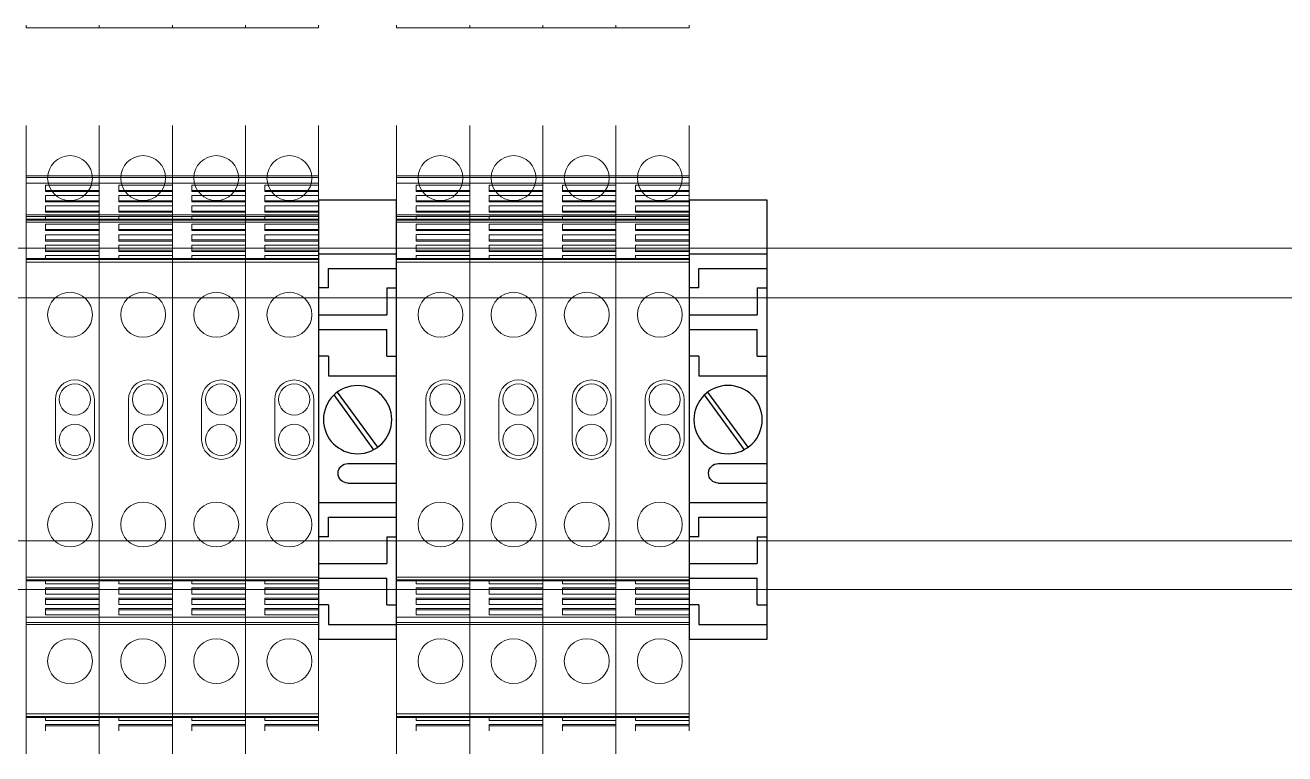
# Model space of a CAD drawing. Header units: inches. Extents: x -3 to 3194, y -983 to 1262.
# Drawn here: x 370.3 to 499.5, y 1044.5 to 1119.2 of the extents above; entities that cross this region are included whole.
import ezdxf

# ---------------------------------------------------------------- set-up
doc = ezdxf.new("R2010")
doc.units = ezdxf.units.IN
doc.header["$MEASUREMENT"] = 0
doc.layers.add('02', color=7, linetype='Continuous')
doc.layers.add('T_Din Rail', color=1, linetype='Continuous', lineweight=0)

# ---------------------------------------------------------------- blocks, each defined once
blk = doc.blocks.new('Poste')
at = {"layer": '02'}
for p, q in [((0, 0), (0.8, 0)), ((0, -4.5), (0, 0)), ((0.8, 0), (0.8, -4.5)), ((0.1, -0.35), (0.1, -0.15)), ((0.1, -0.15), (0.8, -0.15)), ((0.1, -0.35), (0, -0.35)), ((0.7, -0.35), (0.8, -0.35)), ((0.7, -0.35), (0.7, -0.625)), ((0, -0.625), (0.7, -0.625)), ((0, -0.775), (0.7, -0.775)), ((0.7, -1.05), (0.7, -0.775)), ((0.1, -1.05), (0, -1.05)), ((0.1, -1.05), (0.1, -1.25)), ((0.7, -1.05), (0.8, -1.05)), ((0.1, -1.25), (0.8, -1.25)), ((0, -1.4), (0.8, -1.4)), ((0.3, -1.6), (0.8, -1.6)), ((0.3, -1.8), (0.8, -1.8)), ((0.567, -1.942), (0.158, -2.503)), ((0.606, -1.967), (0.194, -2.533)), ((0.1, -2.7), (0.8, -2.7)), ((0.1, -2.9), (0.1, -2.7)), ((0.1, -2.9), (0, -2.9)), ((0.7, -2.9), (0.7, -3.175)), ((0.7, -2.9), (0.8, -2.9)), ((0, -3.175), (0.7, -3.175)), ((0, -3.325), (0.7, -3.325)), ((0.7, -3.6), (0.7, -3.325)), ((0.1, -3.6), (0, -3.6)), ((0.1, -3.6), (0.1, -3.8)), ((0.7, -3.6), (0.8, -3.6)), ((0.1, -3.8), (0.8, -3.8)), ((0, -3.95), (0.8, -3.95)), ((0.8, -4.5), (0, -4.5))]:
    blk.add_line(p, q, dxfattribs=at)
blk.add_circle((0.4, -2.25), 0.35, dxfattribs=at)
blk.add_arc((0.3, -1.7), 0.1, 90, 270, dxfattribs=at)

msp = doc.modelspace()

# ---------------------------------------------------------------- linework, layer by layer
at = {"color": 251, "linetype": 'Continuous', "lineweight": 15, "true_color": 0x636466}
for p, q in [((370.426, 1119.192), (370.426, 1118.91)), ((377.926, 1119.192), (377.926, 1118.91)), ((377.926, 1119.192), (377.926, 1118.91)), ((385.426, 1119.192), (385.426, 1118.91)), ((385.426, 1119.192), (385.426, 1118.91)), ((408.426, 1119.192), (408.426, 1118.91)), ((415.926, 1119.192), (415.926, 1118.91)), ((415.926, 1119.192), (415.926, 1118.91)), ((423.426, 1119.192), (423.426, 1118.91)), ((423.426, 1119.192), (423.426, 1118.91)), ((377.926, 1118.91), (370.426, 1118.91)), ((385.426, 1118.91), (377.926, 1118.91)), ((392.926, 1118.91), (385.426, 1118.91)), ((415.926, 1118.91), (408.426, 1118.91)), ((423.426, 1118.91), (415.926, 1118.91)), ((430.926, 1118.91), (423.426, 1118.91)), ((370.426, 1108.91), (370.426, 1099.749)), ((377.926, 1099.749), (377.926, 1108.91)), ((377.926, 1108.91), (377.926, 1099.749)), ((385.426, 1099.749), (385.426, 1108.91)), ((385.426, 1108.91), (385.426, 1099.749)), ((408.426, 1108.91), (408.426, 1099.749)), ((415.926, 1099.749), (415.926, 1108.91)), ((415.926, 1108.91), (415.926, 1099.749)), ((423.426, 1099.749), (423.426, 1108.91)), ((423.426, 1108.91), (423.426, 1099.749)), ((370.426, 1103.76), (377.926, 1103.76)), ((370.426, 1103.76), (370.426, 1103.578)), ((370.426, 1103.578), (377.926, 1103.578)), ((370.426, 1103.578), (370.426, 1103.014)), ((377.926, 1103.76), (377.926, 1103.578)), ((377.926, 1103.76), (385.426, 1103.76)), ((377.926, 1103.76), (377.926, 1103.578)), ((377.926, 1103.578), (377.926, 1103.014)), ((377.926, 1103.578), (385.426, 1103.578)), ((377.926, 1103.578), (377.926, 1103.014)), ((385.426, 1103.76), (385.426, 1103.578)), ((385.426, 1103.76), (392.926, 1103.76)), ((385.426, 1103.76), (385.426, 1103.578)), ((385.426, 1103.578), (385.426, 1103.014)), ((385.426, 1103.578), (392.926, 1103.578)), ((385.426, 1103.578), (385.426, 1103.014)), ((408.426, 1103.76), (415.926, 1103.76)), ((408.426, 1103.76), (408.426, 1103.578)), ((408.426, 1103.578), (415.926, 1103.578)), ((408.426, 1103.578), (408.426, 1103.014)), ((415.926, 1103.76), (415.926, 1103.578)), ((415.926, 1103.76), (423.426, 1103.76)), ((415.926, 1103.76), (415.926, 1103.578)), ((415.926, 1103.578), (415.926, 1103.014)), ((415.926, 1103.578), (423.426, 1103.578)), ((415.926, 1103.578), (415.926, 1103.014)), ((423.426, 1103.76), (423.426, 1103.578)), ((423.426, 1103.76), (430.926, 1103.76)), ((423.426, 1103.76), (423.426, 1103.578)), ((423.426, 1103.578), (423.426, 1103.014)), ((423.426, 1103.578), (430.926, 1103.578)), ((423.426, 1103.578), (423.426, 1103.014)), ((377.926, 1103.014), (370.426, 1103.014)), ((372.426, 1102.791), (377.926, 1102.791)), ((372.426, 1102.141), (372.426, 1102.791)), ((377.926, 1102.263), (372.426, 1102.263)), ((377.926, 1102.141), (372.426, 1102.141)), ((377.926, 1102.791), (377.926, 1103.014)), ((385.426, 1103.014), (377.926, 1103.014)), ((377.926, 1102.791), (377.926, 1102.263)), ((377.926, 1102.141), (377.926, 1102.263)), ((377.926, 1101.731), (377.926, 1102.141)), ((379.926, 1102.791), (385.426, 1102.791)), ((379.926, 1102.141), (379.926, 1102.791)), ((385.426, 1102.263), (379.926, 1102.263)), ((385.426, 1102.141), (379.926, 1102.141)), ((385.426, 1102.791), (385.426, 1103.014)), ((392.926, 1103.014), (385.426, 1103.014)), ((385.426, 1102.791), (385.426, 1102.263)), ((385.426, 1102.141), (385.426, 1102.263)), ((385.426, 1101.731), (385.426, 1102.141)), ((387.426, 1102.791), (392.926, 1102.791)), ((387.426, 1102.141), (387.426, 1102.791)), ((392.926, 1102.263), (387.426, 1102.263)), ((392.926, 1102.141), (387.426, 1102.141)), ((415.926, 1103.014), (408.426, 1103.014)), ((410.426, 1102.791), (415.926, 1102.791)), ((410.426, 1102.141), (410.426, 1102.791)), ((415.926, 1102.263), (410.426, 1102.263)), ((415.926, 1102.141), (410.426, 1102.141)), ((415.926, 1102.791), (415.926, 1103.014)), ((423.426, 1103.014), (415.926, 1103.014)), ((415.926, 1102.791), (415.926, 1102.263)), ((415.926, 1102.141), (415.926, 1102.263)), ((415.926, 1101.731), (415.926, 1102.141)), ((417.926, 1102.791), (423.426, 1102.791)), ((417.926, 1102.141), (417.926, 1102.791)), ((423.426, 1102.263), (417.926, 1102.263)), ((423.426, 1102.141), (417.926, 1102.141)), ((423.426, 1102.791), (423.426, 1103.014)), ((430.926, 1103.014), (423.426, 1103.014)), ((423.426, 1102.791), (423.426, 1102.263)), ((423.426, 1102.141), (423.426, 1102.263)), ((423.426, 1101.731), (423.426, 1102.141)), ((425.426, 1102.791), (430.926, 1102.791)), ((425.426, 1102.141), (425.426, 1102.791)), ((430.926, 1102.263), (425.426, 1102.263)), ((430.926, 1102.141), (425.426, 1102.141)), ((372.426, 1101.731), (377.926, 1101.731)), ((372.426, 1101.081), (372.426, 1101.731)), ((377.926, 1101.203), (372.426, 1101.203)), ((377.926, 1101.081), (372.426, 1101.081)), ((377.926, 1101.731), (377.926, 1101.203)), ((377.926, 1101.081), (377.926, 1101.203)), ((377.926, 1100.671), (377.926, 1101.081)), ((379.926, 1101.731), (385.426, 1101.731)), ((379.926, 1101.081), (379.926, 1101.731)), ((385.426, 1101.203), (379.926, 1101.203)), ((385.426, 1101.081), (379.926, 1101.081)), ((385.426, 1101.731), (385.426, 1101.203)), ((385.426, 1101.081), (385.426, 1101.203)), ((385.426, 1100.671), (385.426, 1101.081)), ((387.426, 1101.731), (392.926, 1101.731)), ((387.426, 1101.081), (387.426, 1101.731)), ((392.926, 1101.203), (387.426, 1101.203)), ((392.926, 1101.081), (387.426, 1101.081)), ((410.426, 1101.731), (415.926, 1101.731)), ((410.426, 1101.081), (410.426, 1101.731)), ((415.926, 1101.203), (410.426, 1101.203)), ((415.926, 1101.081), (410.426, 1101.081)), ((415.926, 1101.731), (415.926, 1101.203)), ((415.926, 1101.081), (415.926, 1101.203)), ((415.926, 1100.671), (415.926, 1101.081)), ((417.926, 1101.731), (423.426, 1101.731)), ((417.926, 1101.081), (417.926, 1101.731)), ((423.426, 1101.203), (417.926, 1101.203)), ((423.426, 1101.081), (417.926, 1101.081)), ((423.426, 1101.731), (423.426, 1101.203)), ((423.426, 1101.081), (423.426, 1101.203)), ((423.426, 1100.671), (423.426, 1101.081)), ((425.426, 1101.731), (430.926, 1101.731)), ((425.426, 1101.081), (425.426, 1101.731)), ((430.926, 1101.203), (425.426, 1101.203)), ((430.926, 1101.081), (425.426, 1101.081)), ((370.426, 1099.749), (377.926, 1099.749)), ((370.426, 1099.749), (370.426, 1099.567)), ((370.426, 1099.567), (377.926, 1099.567)), ((370.426, 1099.003), (370.426, 1099.567)), ((372.426, 1100.671), (377.926, 1100.671)), ((372.426, 1100.021), (372.426, 1100.671)), ((377.926, 1100.142), (372.426, 1100.142)), ((377.926, 1100.021), (372.426, 1100.021)), ((372.426, 1099.611), (377.926, 1099.611)), ((372.426, 1099.302), (372.426, 1099.611)), ((377.926, 1100.671), (377.926, 1100.142)), ((377.926, 1100.021), (377.926, 1100.142)), ((377.926, 1099.611), (377.926, 1100.021)), ((377.926, 1099.749), (377.926, 1099.567)), ((377.926, 1099.749), (385.426, 1099.749)), ((377.926, 1099.749), (377.926, 1099.567)), ((377.926, 1099.611), (377.926, 1099.302)), ((377.926, 1099.567), (377.926, 1099.003)), ((377.926, 1099.567), (385.426, 1099.567)), ((377.926, 1099.003), (377.926, 1099.567)), ((379.926, 1100.671), (385.426, 1100.671)), ((379.926, 1100.021), (379.926, 1100.671)), ((385.426, 1100.142), (379.926, 1100.142)), ((385.426, 1100.021), (379.926, 1100.021)), ((379.926, 1099.611), (385.426, 1099.611)), ((379.926, 1099.302), (379.926, 1099.611)), ((385.426, 1100.671), (385.426, 1100.142)), ((385.426, 1100.021), (385.426, 1100.142)), ((385.426, 1099.611), (385.426, 1100.021)), ((385.426, 1099.749), (385.426, 1099.567)), ((385.426, 1099.749), (392.926, 1099.749)), ((385.426, 1099.749), (385.426, 1099.567)), ((385.426, 1099.611), (385.426, 1099.302)), ((385.426, 1099.567), (385.426, 1099.003)), ((385.426, 1099.567), (392.926, 1099.567)), ((385.426, 1099.003), (385.426, 1099.567)), ((387.426, 1100.671), (392.926, 1100.671)), ((387.426, 1100.021), (387.426, 1100.671)), ((392.926, 1100.142), (387.426, 1100.142)), ((392.926, 1100.021), (387.426, 1100.021)), ((387.426, 1099.611), (392.926, 1099.611)), ((387.426, 1099.302), (387.426, 1099.611)), ((408.426, 1099.749), (415.926, 1099.749)), ((408.426, 1099.749), (408.426, 1099.567)), ((408.426, 1099.567), (415.926, 1099.567)), ((408.426, 1099.003), (408.426, 1099.567)), ((410.426, 1100.671), (415.926, 1100.671)), ((410.426, 1100.021), (410.426, 1100.671)), ((415.926, 1100.142), (410.426, 1100.142)), ((415.926, 1100.021), (410.426, 1100.021)), ((410.426, 1099.611), (415.926, 1099.611)), ((410.426, 1099.302), (410.426, 1099.611)), ((415.926, 1100.671), (415.926, 1100.142)), ((415.926, 1100.021), (415.926, 1100.142)), ((415.926, 1099.611), (415.926, 1100.021)), ((415.926, 1099.749), (415.926, 1099.567)), ((415.926, 1099.749), (423.426, 1099.749)), ((415.926, 1099.749), (415.926, 1099.567)), ((415.926, 1099.611), (415.926, 1099.302)), ((415.926, 1099.567), (415.926, 1099.003)), ((415.926, 1099.567), (423.426, 1099.567)), ((415.926, 1099.003), (415.926, 1099.567)), ((417.926, 1100.671), (423.426, 1100.671)), ((417.926, 1100.021), (417.926, 1100.671)), ((423.426, 1100.142), (417.926, 1100.142)), ((423.426, 1100.021), (417.926, 1100.021)), ((417.926, 1099.611), (423.426, 1099.611)), ((417.926, 1099.302), (417.926, 1099.611)), ((423.426, 1100.671), (423.426, 1100.142)), ((423.426, 1100.021), (423.426, 1100.142)), ((423.426, 1099.611), (423.426, 1100.021)), ((423.426, 1099.749), (423.426, 1099.567)), ((423.426, 1099.749), (430.926, 1099.749)), ((423.426, 1099.749), (423.426, 1099.567)), ((423.426, 1099.611), (423.426, 1099.302)), ((423.426, 1099.567), (423.426, 1099.003)), ((423.426, 1099.567), (430.926, 1099.567)), ((423.426, 1099.003), (423.426, 1099.567)), ((425.426, 1100.671), (430.926, 1100.671)), ((425.426, 1100.021), (425.426, 1100.671)), ((430.926, 1100.142), (425.426, 1100.142)), ((430.926, 1100.021), (425.426, 1100.021)), ((425.426, 1099.611), (430.926, 1099.611)), ((425.426, 1099.302), (425.426, 1099.611)), ((370.426, 1099.302), (377.926, 1099.302)), ((370.426, 1099.302), (370.426, 1099.192)), ((377.926, 1099.192), (370.426, 1099.192)), ((370.426, 1099.003), (377.926, 1099.003)), ((370.426, 1099.003), (370.426, 1095.292)), ((377.926, 1098.781), (372.426, 1098.781)), ((372.426, 1098.781), (372.426, 1098.131)), ((377.926, 1099.192), (377.926, 1099.302)), ((377.926, 1099.302), (385.426, 1099.302)), ((377.926, 1099.302), (377.926, 1099.192)), ((385.426, 1099.192), (377.926, 1099.192)), ((377.926, 1099.003), (377.926, 1098.781)), ((377.926, 1099.003), (385.426, 1099.003)), ((377.926, 1099.003), (377.926, 1095.292)), ((377.926, 1098.781), (377.926, 1098.252)), ((385.426, 1098.781), (379.926, 1098.781)), ((379.926, 1098.781), (379.926, 1098.131)), ((385.426, 1099.192), (385.426, 1099.302)), ((385.426, 1099.302), (392.926, 1099.302)), ((385.426, 1099.302), (385.426, 1099.192)), ((392.926, 1099.192), (385.426, 1099.192)), ((385.426, 1099.003), (385.426, 1098.781)), ((385.426, 1099.003), (392.926, 1099.003)), ((385.426, 1099.003), (385.426, 1095.292)), ((385.426, 1098.781), (385.426, 1098.252)), ((392.926, 1098.781), (387.426, 1098.781)), ((387.426, 1098.781), (387.426, 1098.131)), ((408.426, 1099.302), (415.926, 1099.302)), ((408.426, 1099.302), (408.426, 1099.192)), ((415.926, 1099.192), (408.426, 1099.192)), ((408.426, 1099.003), (415.926, 1099.003)), ((408.426, 1099.003), (408.426, 1095.292)), ((415.926, 1098.781), (410.426, 1098.781)), ((410.426, 1098.781), (410.426, 1098.131)), ((415.926, 1099.192), (415.926, 1099.302)), ((415.926, 1099.302), (423.426, 1099.302)), ((415.926, 1099.302), (415.926, 1099.192)), ((423.426, 1099.192), (415.926, 1099.192)), ((415.926, 1099.003), (415.926, 1098.781)), ((415.926, 1099.003), (423.426, 1099.003)), ((415.926, 1099.003), (415.926, 1095.292)), ((415.926, 1098.781), (415.926, 1098.252)), ((423.426, 1098.781), (417.926, 1098.781)), ((417.926, 1098.781), (417.926, 1098.131)), ((423.426, 1099.192), (423.426, 1099.302)), ((423.426, 1099.302), (430.926, 1099.302)), ((423.426, 1099.302), (423.426, 1099.192)), ((430.926, 1099.192), (423.426, 1099.192)), ((423.426, 1099.003), (423.426, 1098.781)), ((423.426, 1099.003), (430.926, 1099.003)), ((423.426, 1099.003), (423.426, 1095.292)), ((423.426, 1098.781), (423.426, 1098.252)), ((430.926, 1098.781), (425.426, 1098.781)), ((425.426, 1098.781), (425.426, 1098.131)), ((377.926, 1098.252), (372.426, 1098.252)), ((372.426, 1098.131), (377.926, 1098.131)), ((377.926, 1097.72), (372.426, 1097.72)), ((372.426, 1097.72), (372.426, 1097.071)), ((377.926, 1097.192), (372.426, 1097.192)), ((372.426, 1097.071), (377.926, 1097.071)), ((377.926, 1098.131), (377.926, 1098.252)), ((377.926, 1098.131), (377.926, 1097.72)), ((377.926, 1097.72), (377.926, 1097.192)), ((377.926, 1097.071), (377.926, 1097.192)), ((377.926, 1097.071), (377.926, 1096.66)), ((385.426, 1098.252), (379.926, 1098.252)), ((379.926, 1098.131), (385.426, 1098.131)), ((385.426, 1097.72), (379.926, 1097.72)), ((379.926, 1097.72), (379.926, 1097.07)), ((385.426, 1097.192), (379.926, 1097.192)), ((379.926, 1097.07), (385.426, 1097.07)), ((385.426, 1098.131), (385.426, 1098.252)), ((385.426, 1098.131), (385.426, 1097.72)), ((385.426, 1097.72), (385.426, 1097.192)), ((385.426, 1097.07), (385.426, 1097.192)), ((385.426, 1097.07), (385.426, 1096.66)), ((392.926, 1098.252), (387.426, 1098.252)), ((387.426, 1098.131), (392.926, 1098.131)), ((392.926, 1097.72), (387.426, 1097.72)), ((387.426, 1097.72), (387.426, 1097.07)), ((392.926, 1097.192), (387.426, 1097.192)), ((387.426, 1097.07), (392.926, 1097.07)), ((415.926, 1098.252), (410.426, 1098.252)), ((410.426, 1098.131), (415.926, 1098.131)), ((415.926, 1097.721), (410.426, 1097.721)), ((410.426, 1097.721), (410.426, 1097.071)), ((415.926, 1097.192), (410.426, 1097.192)), ((410.426, 1097.071), (415.926, 1097.071)), ((415.926, 1098.131), (415.926, 1098.252)), ((415.926, 1098.131), (415.926, 1097.721)), ((415.926, 1097.721), (415.926, 1097.192)), ((415.926, 1097.071), (415.926, 1097.192)), ((415.926, 1097.071), (415.926, 1096.66)), ((423.426, 1098.252), (417.926, 1098.252)), ((417.926, 1098.131), (423.426, 1098.131)), ((423.426, 1097.72), (417.926, 1097.72)), ((417.926, 1097.72), (417.926, 1097.071)), ((423.426, 1097.192), (417.926, 1097.192)), ((417.926, 1097.071), (423.426, 1097.071)), ((423.426, 1098.131), (423.426, 1098.252)), ((423.426, 1098.131), (423.426, 1097.72)), ((423.426, 1097.72), (423.426, 1097.192)), ((423.426, 1097.071), (423.426, 1097.192)), ((423.426, 1097.071), (423.426, 1096.66)), ((430.926, 1098.252), (425.426, 1098.252)), ((425.426, 1098.131), (430.926, 1098.131)), ((430.926, 1097.72), (425.426, 1097.72)), ((425.426, 1097.72), (425.426, 1097.07)), ((430.926, 1097.192), (425.426, 1097.192)), ((425.426, 1097.07), (430.926, 1097.07)), ((377.926, 1096.66), (372.426, 1096.66)), ((372.426, 1096.66), (372.426, 1096.01)), ((377.926, 1096.132), (372.426, 1096.132)), ((372.426, 1096.01), (377.926, 1096.01)), ((377.926, 1096.66), (377.926, 1096.132)), ((377.926, 1096.01), (377.926, 1096.132)), ((377.926, 1096.01), (377.926, 1095.6)), ((385.426, 1096.66), (379.926, 1096.66)), ((379.926, 1096.66), (379.926, 1096.01)), ((385.426, 1096.132), (379.926, 1096.132)), ((379.926, 1096.01), (385.426, 1096.01)), ((385.426, 1096.66), (385.426, 1096.132)), ((385.426, 1096.01), (385.426, 1096.132)), ((385.426, 1096.01), (385.426, 1095.6)), ((392.926, 1096.66), (387.426, 1096.66)), ((387.426, 1096.66), (387.426, 1096.01)), ((392.926, 1096.132), (387.426, 1096.132)), ((387.426, 1096.01), (392.926, 1096.01)), ((415.926, 1096.66), (410.426, 1096.66)), ((410.426, 1096.66), (410.426, 1096.01)), ((415.926, 1096.132), (410.426, 1096.132)), ((410.426, 1096.01), (415.926, 1096.01)), ((415.926, 1096.66), (415.926, 1096.132)), ((415.926, 1096.01), (415.926, 1096.132)), ((415.926, 1096.01), (415.926, 1095.6)), ((423.426, 1096.66), (417.926, 1096.66)), ((417.926, 1096.66), (417.926, 1096.01)), ((423.426, 1096.132), (417.926, 1096.132)), ((417.926, 1096.01), (423.426, 1096.01)), ((423.426, 1096.66), (423.426, 1096.132)), ((423.426, 1096.01), (423.426, 1096.132)), ((423.426, 1096.01), (423.426, 1095.6)), ((430.926, 1096.66), (425.426, 1096.66)), ((425.426, 1096.66), (425.426, 1096.01)), ((430.926, 1096.132), (425.426, 1096.132)), ((425.426, 1096.01), (430.926, 1096.01)), ((377.926, 1095.292), (370.426, 1095.292)), ((370.426, 1095.292), (370.426, 1095.181)), ((377.926, 1095.181), (370.426, 1095.181)), ((370.426, 1095.181), (370.426, 1094.9)), ((377.926, 1094.9), (370.426, 1094.9)), ((370.426, 1094.9), (370.426, 1062.62)), ((377.926, 1095.6), (372.426, 1095.6)), ((372.426, 1095.6), (372.426, 1095.292)), ((377.926, 1095.6), (377.926, 1095.292)), ((377.926, 1095.181), (377.926, 1095.292)), ((385.426, 1095.292), (377.926, 1095.292)), ((377.926, 1095.292), (377.926, 1095.181)), ((377.926, 1095.181), (377.926, 1094.9)), ((385.426, 1095.181), (377.926, 1095.181)), ((377.926, 1095.181), (377.926, 1094.9)), ((377.926, 1062.62), (377.926, 1094.9)), ((385.426, 1094.9), (377.926, 1094.9)), ((377.926, 1094.9), (377.926, 1062.62)), ((385.426, 1095.6), (379.926, 1095.6)), ((379.926, 1095.6), (379.926, 1095.292)), ((385.426, 1095.6), (385.426, 1095.292)), ((385.426, 1095.181), (385.426, 1095.292)), ((392.926, 1095.292), (385.426, 1095.292)), ((385.426, 1095.292), (385.426, 1095.181)), ((385.426, 1095.181), (385.426, 1094.9)), ((392.926, 1095.181), (385.426, 1095.181)), ((385.426, 1095.181), (385.426, 1094.9)), ((385.426, 1062.62), (385.426, 1094.9)), ((392.926, 1094.9), (385.426, 1094.9)), ((385.426, 1094.9), (385.426, 1062.62)), ((392.926, 1095.6), (387.426, 1095.6)), ((387.426, 1095.6), (387.426, 1095.292)), ((415.926, 1095.292), (408.426, 1095.292)), ((408.426, 1095.292), (408.426, 1095.182)), ((415.926, 1095.182), (408.426, 1095.182)), ((408.426, 1095.182), (408.426, 1094.9)), ((415.926, 1094.9), (408.426, 1094.9)), ((408.426, 1094.9), (408.426, 1062.62)), ((415.926, 1095.6), (410.426, 1095.6)), ((410.426, 1095.6), (410.426, 1095.292)), ((415.926, 1095.6), (415.926, 1095.292)), ((415.926, 1095.182), (415.926, 1095.292)), ((423.426, 1095.292), (415.926, 1095.292)), ((415.926, 1095.292), (415.926, 1095.181)), ((415.926, 1095.182), (415.926, 1094.9)), ((423.426, 1095.181), (415.926, 1095.181)), ((415.926, 1095.181), (415.926, 1094.9)), ((415.926, 1062.62), (415.926, 1094.9)), ((423.426, 1094.9), (415.926, 1094.9)), ((415.926, 1094.9), (415.926, 1062.62)), ((423.426, 1095.6), (417.926, 1095.6)), ((417.926, 1095.6), (417.926, 1095.292)), ((423.426, 1095.6), (423.426, 1095.292)), ((423.426, 1095.181), (423.426, 1095.292)), ((430.926, 1095.292), (423.426, 1095.292)), ((423.426, 1095.292), (423.426, 1095.181)), ((423.426, 1095.181), (423.426, 1094.9)), ((430.926, 1095.181), (423.426, 1095.181)), ((423.426, 1095.181), (423.426, 1094.9)), ((423.426, 1062.62), (423.426, 1094.9)), ((430.926, 1094.9), (423.426, 1094.9)), ((423.426, 1094.9), (423.426, 1062.62)), ((430.926, 1095.6), (425.426, 1095.6)), ((425.426, 1095.6), (425.426, 1095.292)), ((373.426, 1076.69), (373.426, 1080.83)), ((377.426, 1080.83), (377.426, 1076.69)), ((380.926, 1076.69), (380.926, 1080.829)), ((384.926, 1080.829), (384.926, 1076.69)), ((388.426, 1076.69), (388.426, 1080.829)), ((411.426, 1076.69), (411.426, 1080.83)), ((415.426, 1080.83), (415.426, 1076.69)), ((418.926, 1076.69), (418.926, 1080.83)), ((422.926, 1080.83), (422.926, 1076.69)), ((426.426, 1076.69), (426.426, 1080.829)), ((370.426, 1062.62), (377.926, 1062.62)), ((370.426, 1062.62), (370.426, 1062.338)), ((370.426, 1062.338), (377.926, 1062.338)), ((370.426, 1062.228), (370.426, 1062.338)), ((377.926, 1062.228), (370.426, 1062.228)), ((370.426, 1062.228), (370.426, 1058.516)), ((372.426, 1061.919), (372.426, 1062.228)), ((377.926, 1062.62), (377.926, 1062.338)), ((377.926, 1062.62), (385.426, 1062.62)), ((377.926, 1062.62), (377.926, 1062.338)), ((377.926, 1062.338), (377.926, 1062.228)), ((377.926, 1062.338), (385.426, 1062.338)), ((377.926, 1062.228), (377.926, 1062.338)), ((377.926, 1062.228), (377.926, 1061.919)), ((385.426, 1062.228), (377.926, 1062.228)), ((377.926, 1062.228), (377.926, 1058.516)), ((379.926, 1061.919), (379.926, 1062.228)), ((385.426, 1062.62), (385.426, 1062.338)), ((385.426, 1062.62), (392.926, 1062.62)), ((385.426, 1062.62), (385.426, 1062.338)), ((385.426, 1062.338), (385.426, 1062.228)), ((385.426, 1062.338), (392.926, 1062.338)), ((385.426, 1062.228), (385.426, 1062.338)), ((385.426, 1062.228), (385.426, 1061.919)), ((392.926, 1062.228), (385.426, 1062.228)), ((385.426, 1062.228), (385.426, 1058.516)), ((387.426, 1061.919), (387.426, 1062.228)), ((408.426, 1062.62), (415.926, 1062.62)), ((408.426, 1062.62), (408.426, 1062.338)), ((408.426, 1062.338), (415.926, 1062.338)), ((408.426, 1062.228), (408.426, 1062.338)), ((415.926, 1062.228), (408.426, 1062.228)), ((408.426, 1062.228), (408.426, 1058.516)), ((410.426, 1061.919), (410.426, 1062.228)), ((415.926, 1062.62), (415.926, 1062.338)), ((415.926, 1062.62), (423.426, 1062.62)), ((415.926, 1062.62), (415.926, 1062.338)), ((415.926, 1062.338), (415.926, 1062.228)), ((415.926, 1062.338), (423.426, 1062.338)), ((415.926, 1062.228), (415.926, 1062.338)), ((415.926, 1062.228), (415.926, 1061.919)), ((423.426, 1062.228), (415.926, 1062.228)), ((415.926, 1062.228), (415.926, 1058.516)), ((417.926, 1061.919), (417.926, 1062.228)), ((423.426, 1062.62), (423.426, 1062.338)), ((423.426, 1062.62), (430.926, 1062.62)), ((423.426, 1062.62), (423.426, 1062.338)), ((423.426, 1062.338), (423.426, 1062.228)), ((423.426, 1062.338), (430.926, 1062.338)), ((423.426, 1062.228), (423.426, 1062.338)), ((423.426, 1062.228), (423.426, 1061.919)), ((430.926, 1062.228), (423.426, 1062.228)), ((423.426, 1062.228), (423.426, 1058.516)), ((425.426, 1061.919), (425.426, 1062.228)), ((377.926, 1061.919), (372.426, 1061.919)), ((372.426, 1061.509), (377.926, 1061.509)), ((372.426, 1060.859), (372.426, 1061.509)), ((377.926, 1061.388), (372.426, 1061.388)), ((377.926, 1060.859), (372.426, 1060.859)), ((377.926, 1061.509), (377.926, 1061.919)), ((377.926, 1061.388), (377.926, 1061.509)), ((377.926, 1061.388), (377.926, 1060.859)), ((377.926, 1060.449), (377.926, 1060.859)), ((385.426, 1061.919), (379.926, 1061.919)), ((379.926, 1061.509), (385.426, 1061.509)), ((379.926, 1060.859), (379.926, 1061.509)), ((385.426, 1061.388), (379.926, 1061.388)), ((385.426, 1060.859), (379.926, 1060.859)), ((385.426, 1061.509), (385.426, 1061.919)), ((385.426, 1061.388), (385.426, 1061.509)), ((385.426, 1061.388), (385.426, 1060.859)), ((385.426, 1060.449), (385.426, 1060.859)), ((392.926, 1061.919), (387.426, 1061.919)), ((387.426, 1061.509), (392.926, 1061.509)), ((387.426, 1060.859), (387.426, 1061.509)), ((392.926, 1061.388), (387.426, 1061.388)), ((392.926, 1060.859), (387.426, 1060.859)), ((415.926, 1061.919), (410.426, 1061.919)), ((410.426, 1061.509), (415.926, 1061.509)), ((410.426, 1060.859), (410.426, 1061.509)), ((415.926, 1061.388), (410.426, 1061.388)), ((415.926, 1060.859), (410.426, 1060.859)), ((415.926, 1061.509), (415.926, 1061.919)), ((415.926, 1061.388), (415.926, 1061.509)), ((415.926, 1061.388), (415.926, 1060.859)), ((415.926, 1060.449), (415.926, 1060.859)), ((423.426, 1061.919), (417.926, 1061.919)), ((417.926, 1061.509), (423.426, 1061.509)), ((417.926, 1060.859), (417.926, 1061.509)), ((423.426, 1061.388), (417.926, 1061.388)), ((423.426, 1060.859), (417.926, 1060.859)), ((423.426, 1061.509), (423.426, 1061.919)), ((423.426, 1061.388), (423.426, 1061.509)), ((423.426, 1061.388), (423.426, 1060.859)), ((423.426, 1060.449), (423.426, 1060.859)), ((430.926, 1061.919), (425.426, 1061.919)), ((425.426, 1061.509), (430.926, 1061.509)), ((425.426, 1060.859), (425.426, 1061.509)), ((430.926, 1061.388), (425.426, 1061.388)), ((430.926, 1060.859), (425.426, 1060.859)), ((372.426, 1060.449), (377.926, 1060.449)), ((372.426, 1059.799), (372.426, 1060.449)), ((377.926, 1060.328), (372.426, 1060.328)), ((377.926, 1059.799), (372.426, 1059.799)), ((377.926, 1060.328), (377.926, 1060.449)), ((377.926, 1060.328), (377.926, 1059.799)), ((377.926, 1059.389), (377.926, 1059.799)), ((379.926, 1060.449), (385.426, 1060.449)), ((379.926, 1059.799), (379.926, 1060.449)), ((385.426, 1060.328), (379.926, 1060.328)), ((385.426, 1059.799), (379.926, 1059.799)), ((385.426, 1060.328), (385.426, 1060.449)), ((385.426, 1060.328), (385.426, 1059.799)), ((385.426, 1059.389), (385.426, 1059.799)), ((387.426, 1060.449), (392.926, 1060.449)), ((387.426, 1059.799), (387.426, 1060.449)), ((392.926, 1060.327), (387.426, 1060.327)), ((392.926, 1059.799), (387.426, 1059.799)), ((410.426, 1060.449), (415.926, 1060.449)), ((410.426, 1059.799), (410.426, 1060.449)), ((415.926, 1060.328), (410.426, 1060.328)), ((415.926, 1059.799), (410.426, 1059.799)), ((415.926, 1060.328), (415.926, 1060.449)), ((415.926, 1060.328), (415.926, 1059.799)), ((415.926, 1059.389), (415.926, 1059.799)), ((417.926, 1060.449), (423.426, 1060.449)), ((417.926, 1059.799), (417.926, 1060.449)), ((423.426, 1060.328), (417.926, 1060.328)), ((423.426, 1059.799), (417.926, 1059.799)), ((423.426, 1060.328), (423.426, 1060.449)), ((423.426, 1060.328), (423.426, 1059.799)), ((423.426, 1059.389), (423.426, 1059.799)), ((425.426, 1060.449), (430.926, 1060.449)), ((425.426, 1059.799), (425.426, 1060.449)), ((430.926, 1060.328), (425.426, 1060.328)), ((430.926, 1059.799), (425.426, 1059.799)), ((370.426, 1058.516), (377.926, 1058.516)), ((370.426, 1058.516), (370.426, 1057.952)), ((372.426, 1059.389), (377.926, 1059.389)), ((372.426, 1058.739), (372.426, 1059.389)), ((377.926, 1059.267), (372.426, 1059.267)), ((377.926, 1058.739), (372.426, 1058.739)), ((377.926, 1059.267), (377.926, 1059.389)), ((377.926, 1059.267), (377.926, 1058.739)), ((377.926, 1058.516), (377.926, 1058.739)), ((377.926, 1058.516), (377.926, 1057.952)), ((377.926, 1058.516), (385.426, 1058.516)), ((377.926, 1058.516), (377.926, 1057.952)), ((379.926, 1059.389), (385.426, 1059.389)), ((379.926, 1058.739), (379.926, 1059.389)), ((385.426, 1059.267), (379.926, 1059.267)), ((385.426, 1058.739), (379.926, 1058.739)), ((385.426, 1059.267), (385.426, 1059.389)), ((385.426, 1059.267), (385.426, 1058.739)), ((385.426, 1058.516), (385.426, 1058.739)), ((385.426, 1058.516), (385.426, 1057.952)), ((385.426, 1058.516), (392.926, 1058.516)), ((385.426, 1058.516), (385.426, 1057.952)), ((387.426, 1059.389), (392.926, 1059.389)), ((387.426, 1058.739), (387.426, 1059.389)), ((392.926, 1059.267), (387.426, 1059.267)), ((392.926, 1058.739), (387.426, 1058.739)), ((408.426, 1058.516), (415.926, 1058.516)), ((408.426, 1058.516), (408.426, 1057.952)), ((410.426, 1059.389), (415.926, 1059.389)), ((410.426, 1058.739), (410.426, 1059.389)), ((415.926, 1059.267), (410.426, 1059.267)), ((415.926, 1058.739), (410.426, 1058.739)), ((415.926, 1059.267), (415.926, 1059.389)), ((415.926, 1059.267), (415.926, 1058.739)), ((415.926, 1058.516), (415.926, 1058.739)), ((415.926, 1058.516), (415.926, 1057.952)), ((415.926, 1058.516), (423.426, 1058.516)), ((415.926, 1058.516), (415.926, 1057.952)), ((417.926, 1059.389), (423.426, 1059.389)), ((417.926, 1058.739), (417.926, 1059.389)), ((423.426, 1059.267), (417.926, 1059.267)), ((423.426, 1058.739), (417.926, 1058.739)), ((423.426, 1059.267), (423.426, 1059.389)), ((423.426, 1059.267), (423.426, 1058.739)), ((423.426, 1058.516), (423.426, 1058.739)), ((423.426, 1058.516), (423.426, 1057.952)), ((423.426, 1058.516), (430.926, 1058.516)), ((423.426, 1058.516), (423.426, 1057.952)), ((425.426, 1059.389), (430.926, 1059.389)), ((425.426, 1058.739), (425.426, 1059.389)), ((430.926, 1059.267), (425.426, 1059.267)), ((430.926, 1058.739), (425.426, 1058.739)), ((370.426, 1057.952), (377.926, 1057.952)), ((370.426, 1057.77), (370.426, 1057.952)), ((370.426, 1057.77), (377.926, 1057.77)), ((370.426, 1057.77), (370.426, 1048.609)), ((377.926, 1057.952), (377.926, 1057.77)), ((377.926, 1057.952), (385.426, 1057.952)), ((377.926, 1057.77), (377.926, 1057.952)), ((377.926, 1048.609), (377.926, 1057.77)), ((377.926, 1057.77), (385.426, 1057.77)), ((377.926, 1057.77), (377.926, 1048.609)), ((385.426, 1057.952), (385.426, 1057.77)), ((385.426, 1057.952), (392.926, 1057.952)), ((385.426, 1057.77), (385.426, 1057.952)), ((385.426, 1048.609), (385.426, 1057.77)), ((385.426, 1057.77), (392.926, 1057.77)), ((385.426, 1057.77), (385.426, 1048.609)), ((408.426, 1057.952), (415.926, 1057.952)), ((408.426, 1057.77), (408.426, 1057.952)), ((408.426, 1057.77), (415.926, 1057.77)), ((408.426, 1057.77), (408.426, 1048.609)), ((415.926, 1057.952), (415.926, 1057.77)), ((415.926, 1057.952), (423.426, 1057.952)), ((415.926, 1057.77), (415.926, 1057.952)), ((415.926, 1048.609), (415.926, 1057.77)), ((415.926, 1057.77), (423.426, 1057.77)), ((415.926, 1057.77), (415.926, 1048.609)), ((423.426, 1057.952), (423.426, 1057.77)), ((423.426, 1057.952), (430.926, 1057.952)), ((423.426, 1057.77), (423.426, 1057.952)), ((423.426, 1048.609), (423.426, 1057.77)), ((423.426, 1057.77), (430.926, 1057.77)), ((423.426, 1057.77), (423.426, 1048.609)), ((370.426, 1048.609), (377.926, 1048.609)), ((370.426, 1048.609), (370.426, 1048.327)), ((370.426, 1048.327), (377.926, 1048.327)), ((370.426, 1048.327), (370.426, 1048.217)), ((377.926, 1048.217), (370.426, 1048.217)), ((370.426, 1048.217), (370.426, 1044.505)), ((372.426, 1047.908), (372.426, 1048.217)), ((377.926, 1047.908), (372.426, 1047.908)), ((377.926, 1048.609), (377.926, 1048.327)), ((377.926, 1048.609), (385.426, 1048.609)), ((377.926, 1048.609), (377.926, 1048.327)), ((377.926, 1048.217), (377.926, 1048.327)), ((377.926, 1048.327), (385.426, 1048.327)), ((377.926, 1048.327), (377.926, 1048.217)), ((377.926, 1048.217), (377.926, 1047.908)), ((385.426, 1048.217), (377.926, 1048.217)), ((377.926, 1048.217), (377.926, 1044.505)), ((377.926, 1047.498), (377.926, 1047.908)), ((379.926, 1047.908), (379.926, 1048.217)), ((385.426, 1047.908), (379.926, 1047.908)), ((385.426, 1048.609), (385.426, 1048.327)), ((385.426, 1048.609), (392.926, 1048.609)), ((385.426, 1048.609), (385.426, 1048.327)), ((385.426, 1048.217), (385.426, 1048.327)), ((385.426, 1048.327), (392.926, 1048.327)), ((385.426, 1048.327), (385.426, 1048.217)), ((385.426, 1048.217), (385.426, 1047.908)), ((392.926, 1048.217), (385.426, 1048.217)), ((385.426, 1048.217), (385.426, 1044.505)), ((385.426, 1047.498), (385.426, 1047.908)), ((387.426, 1047.908), (387.426, 1048.217)), ((392.926, 1047.908), (387.426, 1047.908)), ((408.426, 1048.609), (415.926, 1048.609)), ((408.426, 1048.609), (408.426, 1048.327)), ((408.426, 1048.327), (415.926, 1048.327)), ((408.426, 1048.327), (408.426, 1048.217)), ((415.926, 1048.217), (408.426, 1048.217)), ((408.426, 1048.217), (408.426, 1044.505)), ((410.426, 1047.908), (410.426, 1048.217)), ((415.926, 1047.908), (410.426, 1047.908)), ((415.926, 1048.609), (415.926, 1048.327)), ((415.926, 1048.609), (423.426, 1048.609)), ((415.926, 1048.609), (415.926, 1048.327)), ((415.926, 1048.217), (415.926, 1048.327)), ((415.926, 1048.327), (423.426, 1048.327)), ((415.926, 1048.327), (415.926, 1048.217)), ((415.926, 1048.217), (415.926, 1047.908)), ((423.426, 1048.217), (415.926, 1048.217)), ((415.926, 1048.217), (415.926, 1044.505)), ((415.926, 1047.498), (415.926, 1047.908)), ((417.926, 1047.908), (417.926, 1048.217)), ((423.426, 1047.908), (417.926, 1047.908)), ((423.426, 1048.609), (423.426, 1048.327)), ((423.426, 1048.609), (430.926, 1048.609)), ((423.426, 1048.609), (423.426, 1048.327)), ((423.426, 1048.217), (423.426, 1048.327)), ((423.426, 1048.327), (430.926, 1048.327)), ((423.426, 1048.327), (423.426, 1048.217)), ((423.426, 1048.217), (423.426, 1047.908)), ((430.926, 1048.217), (423.426, 1048.217)), ((423.426, 1048.217), (423.426, 1044.505)), ((423.426, 1047.498), (423.426, 1047.908)), ((425.426, 1047.908), (425.426, 1048.217)), ((430.926, 1047.908), (425.426, 1047.908)), ((372.426, 1047.498), (377.926, 1047.498)), ((372.426, 1046.848), (372.426, 1047.498)), ((377.926, 1047.377), (372.426, 1047.377)), ((377.926, 1047.377), (377.926, 1047.498)), ((377.926, 1047.377), (377.926, 1046.848)), ((379.926, 1047.498), (385.426, 1047.498)), ((379.926, 1046.848), (379.926, 1047.498)), ((385.426, 1047.377), (379.926, 1047.377)), ((385.426, 1047.377), (385.426, 1047.498)), ((385.426, 1047.377), (385.426, 1046.848)), ((387.426, 1047.498), (392.926, 1047.498)), ((387.426, 1046.848), (387.426, 1047.498)), ((392.926, 1047.377), (387.426, 1047.377)), ((410.426, 1047.498), (415.926, 1047.498)), ((410.426, 1046.848), (410.426, 1047.498)), ((415.926, 1047.377), (410.426, 1047.377)), ((415.926, 1047.377), (415.926, 1047.498)), ((415.926, 1047.377), (415.926, 1046.848)), ((417.926, 1047.498), (423.426, 1047.498)), ((417.926, 1046.848), (417.926, 1047.498)), ((423.426, 1047.377), (417.926, 1047.377)), ((423.426, 1047.377), (423.426, 1047.498)), ((423.426, 1047.377), (423.426, 1046.848)), ((425.426, 1047.498), (430.926, 1047.498)), ((425.426, 1046.848), (425.426, 1047.498)), ((430.926, 1047.377), (425.426, 1047.377))]:
    msp.add_line(p, q, dxfattribs=at)
at = {"color": 116, "linetype": 'Continuous', "lineweight": 15, "true_color": 0x136734}
for p, q in [((392.926, 1119.192), (392.926, 1118.91)), ((392.926, 1119.192), (392.926, 1118.91)), ((400.426, 1119.192), (400.426, 1118.91)), ((430.926, 1119.192), (430.926, 1118.91)), ((430.926, 1119.192), (430.926, 1118.91)), ((438.426, 1119.192), (438.426, 1118.91)), ((400.426, 1118.91), (392.926, 1118.91)), ((438.426, 1118.91), (430.926, 1118.91)), ((392.926, 1099.749), (392.926, 1108.91)), ((392.926, 1108.91), (392.926, 1099.749)), ((400.426, 1099.749), (400.426, 1108.91)), ((430.926, 1099.749), (430.926, 1108.91)), ((430.926, 1108.91), (430.926, 1099.749)), ((438.426, 1099.749), (438.426, 1108.91)), ((392.926, 1103.76), (392.926, 1103.578)), ((392.926, 1103.76), (400.426, 1103.76)), ((392.926, 1103.76), (392.926, 1103.578)), ((392.926, 1103.578), (392.926, 1103.014)), ((392.926, 1103.578), (400.426, 1103.578)), ((392.926, 1103.578), (392.926, 1103.014)), ((400.426, 1103.76), (400.426, 1103.578)), ((400.426, 1103.578), (400.426, 1103.014)), ((430.926, 1103.76), (430.926, 1103.578)), ((430.926, 1103.76), (438.426, 1103.76)), ((430.926, 1103.76), (430.926, 1103.578)), ((430.926, 1103.578), (430.926, 1103.014)), ((430.926, 1103.578), (438.426, 1103.578)), ((430.926, 1103.578), (430.926, 1103.014)), ((438.426, 1103.76), (438.426, 1103.578)), ((438.426, 1103.578), (438.426, 1103.014)), ((392.926, 1102.791), (392.926, 1103.014)), ((400.426, 1103.014), (392.926, 1103.014)), ((392.926, 1102.791), (392.926, 1102.263)), ((392.926, 1102.141), (392.926, 1102.263)), ((392.926, 1101.731), (392.926, 1102.141)), ((394.926, 1102.791), (400.426, 1102.791)), ((394.926, 1102.141), (394.926, 1102.791)), ((400.426, 1102.263), (394.926, 1102.263)), ((400.426, 1102.141), (394.926, 1102.141)), ((400.426, 1102.791), (400.426, 1103.014)), ((400.426, 1102.791), (400.426, 1102.263)), ((400.426, 1102.141), (400.426, 1102.263)), ((400.426, 1101.731), (400.426, 1102.141)), ((430.926, 1102.791), (430.926, 1103.014)), ((438.426, 1103.014), (430.926, 1103.014)), ((430.926, 1102.791), (430.926, 1102.263)), ((430.926, 1102.141), (430.926, 1102.263)), ((430.926, 1101.731), (430.926, 1102.141)), ((432.926, 1102.791), (438.426, 1102.791)), ((432.926, 1102.141), (432.926, 1102.791)), ((438.426, 1102.263), (432.926, 1102.263)), ((438.426, 1102.141), (432.926, 1102.141)), ((438.426, 1102.791), (438.426, 1103.014)), ((438.426, 1102.791), (438.426, 1102.263)), ((438.426, 1102.141), (438.426, 1102.263)), ((438.426, 1101.731), (438.426, 1102.141)), ((392.926, 1101.731), (392.926, 1101.203)), ((392.926, 1101.081), (392.926, 1101.203)), ((392.926, 1100.671), (392.926, 1101.081)), ((394.926, 1101.731), (400.426, 1101.731)), ((394.926, 1101.081), (394.926, 1101.731)), ((400.426, 1101.202), (394.926, 1101.202)), ((400.426, 1101.081), (394.926, 1101.081)), ((400.426, 1101.731), (400.426, 1101.202)), ((400.426, 1101.081), (400.426, 1101.202)), ((400.426, 1100.671), (400.426, 1101.081)), ((430.926, 1101.731), (430.926, 1101.203)), ((430.926, 1101.081), (430.926, 1101.203)), ((430.926, 1100.671), (430.926, 1101.081)), ((432.926, 1101.731), (438.426, 1101.731)), ((432.926, 1101.081), (432.926, 1101.731)), ((438.426, 1101.203), (432.926, 1101.203)), ((438.426, 1101.081), (432.926, 1101.081)), ((438.426, 1101.731), (438.426, 1101.203)), ((438.426, 1101.081), (438.426, 1101.203)), ((438.426, 1100.671), (438.426, 1101.081)), ((392.926, 1100.671), (392.926, 1100.142)), ((392.926, 1100.021), (392.926, 1100.142)), ((392.926, 1099.611), (392.926, 1100.021)), ((392.926, 1099.749), (392.926, 1099.567)), ((392.926, 1099.749), (400.426, 1099.749)), ((392.926, 1099.749), (392.926, 1099.567)), ((392.926, 1099.611), (392.926, 1099.302)), ((392.926, 1099.567), (392.926, 1099.003)), ((392.926, 1099.567), (400.426, 1099.567)), ((392.926, 1099.003), (392.926, 1099.567)), ((394.926, 1100.671), (400.426, 1100.671)), ((394.926, 1100.021), (394.926, 1100.671)), ((400.426, 1100.142), (394.926, 1100.142)), ((400.426, 1100.021), (394.926, 1100.021)), ((394.926, 1099.611), (400.426, 1099.611)), ((394.926, 1099.302), (394.926, 1099.611)), ((400.426, 1100.671), (400.426, 1100.142)), ((400.426, 1100.021), (400.426, 1100.142)), ((400.426, 1099.611), (400.426, 1100.021)), ((400.426, 1099.749), (400.426, 1099.567)), ((400.426, 1099.611), (400.426, 1099.302)), ((400.426, 1099.567), (400.426, 1099.003)), ((430.926, 1100.671), (430.926, 1100.142)), ((430.926, 1100.021), (430.926, 1100.142)), ((430.926, 1099.611), (430.926, 1100.021)), ((430.926, 1099.749), (430.926, 1099.567)), ((430.926, 1099.749), (438.426, 1099.749)), ((430.926, 1099.749), (430.926, 1099.567)), ((430.926, 1099.611), (430.926, 1099.302)), ((430.926, 1099.567), (430.926, 1099.003)), ((430.926, 1099.567), (438.426, 1099.567)), ((430.926, 1099.003), (430.926, 1099.567)), ((432.926, 1100.671), (438.426, 1100.671)), ((432.926, 1100.021), (432.926, 1100.671)), ((438.426, 1100.142), (432.926, 1100.142)), ((438.426, 1100.021), (432.926, 1100.021)), ((432.926, 1099.611), (438.426, 1099.611)), ((432.926, 1099.302), (432.926, 1099.611)), ((438.426, 1100.671), (438.426, 1100.142)), ((438.426, 1100.021), (438.426, 1100.142)), ((438.426, 1099.611), (438.426, 1100.021)), ((438.426, 1099.749), (438.426, 1099.567)), ((438.426, 1099.611), (438.426, 1099.302)), ((438.426, 1099.567), (438.426, 1099.003)), ((392.926, 1099.192), (392.926, 1099.302)), ((392.926, 1099.302), (400.426, 1099.302)), ((392.926, 1099.302), (392.926, 1099.192)), ((400.426, 1099.192), (392.926, 1099.192)), ((392.926, 1099.003), (392.926, 1098.781)), ((392.926, 1099.003), (400.426, 1099.003)), ((392.926, 1099.003), (392.926, 1095.292)), ((392.926, 1098.781), (392.926, 1098.252)), ((400.426, 1098.781), (394.926, 1098.781)), ((394.926, 1098.781), (394.926, 1098.131)), ((400.426, 1099.192), (400.426, 1099.302)), ((400.426, 1099.003), (400.426, 1098.781)), ((400.426, 1098.781), (400.426, 1098.252)), ((430.926, 1099.192), (430.926, 1099.302)), ((430.926, 1099.302), (438.426, 1099.302)), ((430.926, 1099.302), (430.926, 1099.192)), ((438.426, 1099.192), (430.926, 1099.192)), ((430.926, 1099.003), (430.926, 1098.781)), ((430.926, 1099.003), (438.426, 1099.003)), ((430.926, 1099.003), (430.926, 1095.292)), ((430.926, 1098.781), (430.926, 1098.252)), ((438.426, 1098.781), (432.926, 1098.781)), ((432.926, 1098.781), (432.926, 1098.131)), ((438.426, 1099.192), (438.426, 1099.302)), ((438.426, 1099.003), (438.426, 1098.781)), ((438.426, 1098.781), (438.426, 1098.252)), ((392.926, 1098.131), (392.926, 1098.252)), ((392.926, 1098.131), (392.926, 1097.72)), ((392.926, 1097.72), (392.926, 1097.192)), ((392.926, 1097.07), (392.926, 1097.192)), ((392.926, 1097.07), (392.926, 1096.66)), ((400.426, 1098.252), (394.926, 1098.252)), ((394.926, 1098.131), (400.426, 1098.131)), ((400.426, 1097.72), (394.926, 1097.72)), ((394.926, 1097.72), (394.926, 1097.07)), ((400.426, 1097.192), (394.926, 1097.192)), ((394.926, 1097.07), (400.426, 1097.07)), ((400.426, 1098.131), (400.426, 1098.252)), ((400.426, 1098.131), (400.426, 1097.72)), ((400.426, 1097.72), (400.426, 1097.192)), ((400.426, 1097.07), (400.426, 1097.192)), ((400.426, 1097.07), (400.426, 1096.66)), ((430.926, 1098.131), (430.926, 1098.252)), ((430.926, 1098.131), (430.926, 1097.72)), ((430.926, 1097.72), (430.926, 1097.192)), ((430.926, 1097.07), (430.926, 1097.192)), ((430.926, 1097.07), (430.926, 1096.66)), ((438.426, 1098.252), (432.926, 1098.252)), ((432.926, 1098.131), (438.426, 1098.131)), ((438.426, 1097.72), (432.926, 1097.72)), ((432.926, 1097.72), (432.926, 1097.07)), ((438.426, 1097.192), (432.926, 1097.192)), ((432.926, 1097.07), (438.426, 1097.07)), ((438.426, 1098.131), (438.426, 1098.252)), ((438.426, 1098.131), (438.426, 1097.72)), ((438.426, 1097.72), (438.426, 1097.192)), ((438.426, 1097.07), (438.426, 1097.192)), ((438.426, 1097.07), (438.426, 1096.66)), ((392.926, 1096.66), (392.926, 1096.132)), ((392.926, 1096.01), (392.926, 1096.132)), ((392.926, 1096.01), (392.926, 1095.6)), ((400.426, 1096.66), (394.926, 1096.66)), ((394.926, 1096.66), (394.926, 1096.01)), ((400.426, 1096.132), (394.926, 1096.132)), ((394.926, 1096.01), (400.426, 1096.01)), ((400.426, 1096.66), (400.426, 1096.132)), ((400.426, 1096.01), (400.426, 1096.132)), ((400.426, 1096.01), (400.426, 1095.6)), ((430.926, 1096.66), (430.926, 1096.132)), ((430.926, 1096.01), (430.926, 1096.132)), ((430.926, 1096.01), (430.926, 1095.6)), ((438.426, 1096.66), (432.926, 1096.66)), ((432.926, 1096.66), (432.926, 1096.01)), ((438.426, 1096.132), (432.926, 1096.132)), ((432.926, 1096.01), (438.426, 1096.01)), ((438.426, 1096.66), (438.426, 1096.132)), ((438.426, 1096.01), (438.426, 1096.132)), ((438.426, 1096.01), (438.426, 1095.6)), ((392.926, 1095.6), (392.926, 1095.292)), ((392.926, 1095.181), (392.926, 1095.292)), ((400.426, 1095.292), (392.926, 1095.292)), ((392.926, 1095.292), (392.926, 1095.181)), ((392.926, 1095.181), (392.926, 1094.9)), ((400.426, 1095.181), (392.926, 1095.181)), ((392.926, 1095.181), (392.926, 1094.9)), ((392.926, 1062.62), (392.926, 1094.9)), ((400.426, 1094.9), (392.926, 1094.9)), ((392.926, 1094.9), (392.926, 1062.62)), ((400.426, 1095.6), (394.926, 1095.6)), ((394.926, 1095.6), (394.926, 1095.292)), ((400.426, 1095.6), (400.426, 1095.292)), ((400.426, 1095.181), (400.426, 1095.292)), ((400.426, 1095.181), (400.426, 1094.9)), ((400.426, 1062.62), (400.426, 1094.9)), ((430.926, 1095.6), (430.926, 1095.292)), ((430.926, 1095.181), (430.926, 1095.292)), ((438.426, 1095.292), (430.926, 1095.292)), ((430.926, 1095.292), (430.926, 1095.181)), ((430.926, 1095.181), (430.926, 1094.9)), ((438.426, 1095.181), (430.926, 1095.181)), ((430.926, 1095.181), (430.926, 1094.9)), ((430.926, 1062.62), (430.926, 1094.9)), ((438.426, 1094.9), (430.926, 1094.9)), ((430.926, 1094.9), (430.926, 1062.62)), ((438.426, 1095.6), (432.926, 1095.6)), ((432.926, 1095.6), (432.926, 1095.292)), ((438.426, 1095.6), (438.426, 1095.292)), ((438.426, 1095.181), (438.426, 1095.292)), ((438.426, 1095.181), (438.426, 1094.9)), ((438.426, 1062.62), (438.426, 1094.9)), ((392.426, 1080.829), (392.426, 1076.69)), ((395.926, 1076.69), (395.926, 1080.829)), ((399.926, 1080.829), (399.926, 1076.69)), ((430.426, 1080.829), (430.426, 1076.69)), ((433.926, 1076.69), (433.926, 1080.829)), ((437.926, 1080.829), (437.926, 1076.69)), ((392.926, 1062.62), (392.926, 1062.338)), ((392.926, 1062.62), (400.426, 1062.62)), ((392.926, 1062.62), (392.926, 1062.338)), ((392.926, 1062.338), (392.926, 1062.228)), ((392.926, 1062.338), (400.426, 1062.338)), ((392.926, 1062.228), (392.926, 1062.338)), ((392.926, 1062.228), (392.926, 1061.919)), ((400.426, 1062.228), (392.926, 1062.228)), ((392.926, 1062.228), (392.926, 1058.516)), ((394.926, 1061.919), (394.926, 1062.228)), ((400.426, 1062.62), (400.426, 1062.338)), ((400.426, 1062.338), (400.426, 1062.228)), ((400.426, 1062.228), (400.426, 1061.919)), ((430.926, 1062.62), (430.926, 1062.338)), ((430.926, 1062.62), (438.426, 1062.62)), ((430.926, 1062.62), (430.926, 1062.338)), ((430.926, 1062.338), (430.926, 1062.228)), ((430.926, 1062.338), (438.426, 1062.338)), ((430.926, 1062.228), (430.926, 1062.338)), ((430.926, 1062.228), (430.926, 1061.919)), ((438.426, 1062.228), (430.926, 1062.228)), ((430.926, 1062.228), (430.926, 1058.516)), ((432.926, 1061.919), (432.926, 1062.228)), ((438.426, 1062.62), (438.426, 1062.338)), ((438.426, 1062.338), (438.426, 1062.228)), ((438.426, 1062.228), (438.426, 1061.919)), ((392.926, 1061.509), (392.926, 1061.919)), ((392.926, 1061.388), (392.926, 1061.509)), ((392.926, 1061.388), (392.926, 1060.859)), ((392.926, 1060.449), (392.926, 1060.859)), ((400.426, 1061.919), (394.926, 1061.919)), ((394.926, 1061.509), (400.426, 1061.509)), ((394.926, 1060.859), (394.926, 1061.509)), ((400.426, 1061.388), (394.926, 1061.388)), ((400.426, 1060.859), (394.926, 1060.859)), ((400.426, 1061.509), (400.426, 1061.919)), ((400.426, 1061.388), (400.426, 1061.509)), ((400.426, 1061.388), (400.426, 1060.859)), ((400.426, 1060.449), (400.426, 1060.859)), ((430.926, 1061.509), (430.926, 1061.919)), ((430.926, 1061.388), (430.926, 1061.509)), ((430.926, 1061.388), (430.926, 1060.859)), ((430.926, 1060.449), (430.926, 1060.859)), ((438.426, 1061.919), (432.926, 1061.919)), ((432.926, 1061.509), (438.426, 1061.509)), ((432.926, 1060.859), (432.926, 1061.509)), ((438.426, 1061.388), (432.926, 1061.388)), ((438.426, 1060.859), (432.926, 1060.859)), ((438.426, 1061.509), (438.426, 1061.919)), ((438.426, 1061.388), (438.426, 1061.509)), ((438.426, 1061.388), (438.426, 1060.859)), ((438.426, 1060.449), (438.426, 1060.859)), ((392.926, 1060.327), (392.926, 1060.449)), ((392.926, 1060.327), (392.926, 1059.799)), ((392.926, 1059.389), (392.926, 1059.799)), ((394.926, 1060.449), (400.426, 1060.449)), ((394.926, 1059.799), (394.926, 1060.449)), ((400.426, 1060.327), (394.926, 1060.327)), ((400.426, 1059.799), (394.926, 1059.799)), ((400.426, 1060.327), (400.426, 1060.449)), ((400.426, 1060.327), (400.426, 1059.799)), ((400.426, 1059.389), (400.426, 1059.799)), ((430.926, 1060.328), (430.926, 1060.449)), ((430.926, 1060.328), (430.926, 1059.799)), ((430.926, 1059.389), (430.926, 1059.799)), ((432.926, 1060.449), (438.426, 1060.449)), ((432.926, 1059.799), (432.926, 1060.449)), ((438.426, 1060.327), (432.926, 1060.327)), ((438.426, 1059.799), (432.926, 1059.799)), ((438.426, 1060.327), (438.426, 1060.449)), ((438.426, 1060.327), (438.426, 1059.799)), ((438.426, 1059.389), (438.426, 1059.799)), ((392.926, 1059.267), (392.926, 1059.389)), ((392.926, 1059.267), (392.926, 1058.739)), ((392.926, 1058.516), (392.926, 1058.739)), ((392.926, 1058.516), (392.926, 1057.952)), ((392.926, 1058.516), (400.426, 1058.516)), ((392.926, 1058.516), (392.926, 1057.952)), ((394.926, 1059.389), (400.426, 1059.389)), ((394.926, 1058.739), (394.926, 1059.389)), ((400.426, 1059.267), (394.926, 1059.267)), ((400.426, 1058.739), (394.926, 1058.739)), ((400.426, 1059.267), (400.426, 1059.389)), ((400.426, 1059.267), (400.426, 1058.739)), ((400.426, 1058.516), (400.426, 1058.739)), ((400.426, 1058.516), (400.426, 1057.952)), ((430.926, 1059.267), (430.926, 1059.389)), ((430.926, 1059.267), (430.926, 1058.739)), ((430.926, 1058.516), (430.926, 1058.739)), ((430.926, 1058.516), (430.926, 1057.952)), ((430.926, 1058.516), (438.426, 1058.516)), ((430.926, 1058.516), (430.926, 1057.952)), ((432.926, 1059.389), (438.426, 1059.389)), ((432.926, 1058.739), (432.926, 1059.389)), ((438.426, 1059.267), (432.926, 1059.267)), ((438.426, 1058.739), (432.926, 1058.739)), ((438.426, 1059.267), (438.426, 1059.389)), ((438.426, 1059.267), (438.426, 1058.739)), ((438.426, 1058.516), (438.426, 1058.739)), ((438.426, 1058.516), (438.426, 1057.952)), ((392.926, 1057.952), (392.926, 1057.77)), ((392.926, 1057.952), (400.426, 1057.952)), ((392.926, 1057.77), (392.926, 1057.952)), ((392.926, 1048.609), (392.926, 1057.77)), ((392.926, 1057.77), (400.426, 1057.77)), ((392.926, 1057.77), (392.926, 1048.609)), ((400.426, 1057.952), (400.426, 1057.77)), ((400.426, 1048.609), (400.426, 1057.77)), ((430.926, 1057.952), (430.926, 1057.77)), ((430.926, 1057.952), (438.426, 1057.952)), ((430.926, 1057.77), (430.926, 1057.952)), ((430.926, 1048.609), (430.926, 1057.77)), ((430.926, 1057.77), (438.426, 1057.77)), ((430.926, 1057.77), (430.926, 1048.609)), ((438.426, 1057.952), (438.426, 1057.77)), ((438.426, 1048.609), (438.426, 1057.77)), ((392.926, 1048.609), (392.926, 1048.327)), ((392.926, 1048.609), (400.426, 1048.609)), ((392.926, 1048.609), (392.926, 1048.327)), ((392.926, 1048.217), (392.926, 1048.327)), ((392.926, 1048.327), (400.426, 1048.327)), ((392.926, 1048.327), (392.926, 1048.217)), ((392.926, 1048.217), (392.926, 1047.908)), ((400.426, 1048.217), (392.926, 1048.217)), ((392.926, 1048.217), (392.926, 1044.505)), ((392.926, 1047.498), (392.926, 1047.908)), ((394.926, 1047.908), (394.926, 1048.217)), ((400.426, 1047.908), (394.926, 1047.908)), ((400.426, 1048.609), (400.426, 1048.327)), ((400.426, 1048.217), (400.426, 1048.327)), ((400.426, 1048.217), (400.426, 1047.908)), ((400.426, 1047.498), (400.426, 1047.908)), ((430.926, 1048.609), (430.926, 1048.327)), ((430.926, 1048.609), (438.426, 1048.609)), ((430.926, 1048.609), (430.926, 1048.327)), ((430.926, 1048.217), (430.926, 1048.327)), ((430.926, 1048.327), (438.426, 1048.327)), ((430.926, 1048.327), (430.926, 1048.217)), ((430.926, 1048.217), (430.926, 1047.908)), ((438.426, 1048.217), (430.926, 1048.217)), ((430.926, 1048.217), (430.926, 1044.505)), ((430.926, 1047.498), (430.926, 1047.908)), ((432.926, 1047.908), (432.926, 1048.217)), ((438.426, 1047.908), (432.926, 1047.908)), ((438.426, 1048.609), (438.426, 1048.327)), ((438.426, 1048.217), (438.426, 1048.327)), ((438.426, 1048.217), (438.426, 1047.908)), ((438.426, 1047.498), (438.426, 1047.908)), ((392.926, 1047.377), (392.926, 1047.498)), ((392.926, 1047.377), (392.926, 1046.848)), ((394.926, 1047.498), (400.426, 1047.498)), ((394.926, 1046.848), (394.926, 1047.498)), ((400.426, 1047.377), (394.926, 1047.377)), ((400.426, 1047.377), (400.426, 1047.498)), ((400.426, 1047.377), (400.426, 1046.848)), ((430.926, 1047.377), (430.926, 1047.498)), ((430.926, 1047.377), (430.926, 1046.848)), ((432.926, 1047.498), (438.426, 1047.498)), ((432.926, 1046.848), (432.926, 1047.498)), ((438.426, 1047.377), (432.926, 1047.377)), ((438.426, 1047.377), (438.426, 1047.498)), ((438.426, 1047.377), (438.426, 1046.848))]:
    msp.add_line(p, q, dxfattribs=at)
at = {"color": 251, "linetype": 'Continuous', "lineweight": 15, "true_color": 0x636466}
for centre, radius in [((374.926, 1103.52), 2.3), ((382.426, 1103.52), 2.3), ((389.926, 1103.52), 2.3), ((412.926, 1103.52), 2.3), ((420.426, 1103.52), 2.3), ((427.926, 1103.52), 2.3), ((374.926, 1089.51), 2.3), ((382.426, 1089.51), 2.3), ((389.926, 1089.51), 2.3), ((412.926, 1089.51), 2.3), ((420.426, 1089.51), 2.3), ((427.926, 1089.51), 2.3), ((375.426, 1080.83), 1.6), ((382.926, 1080.829), 1.6), ((390.426, 1080.829), 1.6), ((413.426, 1080.83), 1.6), ((420.926, 1080.83), 1.6), ((428.426, 1080.829), 1.6), ((375.426, 1076.69), 1.6), ((382.926, 1076.69), 1.6), ((390.426, 1076.69), 1.6), ((413.426, 1076.69), 1.6), ((420.926, 1076.69), 1.6), ((428.426, 1076.69), 1.6), ((374.926, 1068.01), 2.3), ((382.426, 1068.01), 2.3), ((389.926, 1068.01), 2.3), ((412.926, 1068.01), 2.3), ((420.426, 1068.01), 2.3), ((427.926, 1068.01), 2.3), ((374.926, 1053.999), 2.3), ((382.426, 1053.999), 2.3), ((389.926, 1053.999), 2.3), ((412.926, 1053.999), 2.3), ((420.426, 1053.999), 2.3), ((427.926, 1053.999), 2.3)]:
    msp.add_circle(centre, radius, dxfattribs=at)
at = {"color": 116, "linetype": 'Continuous', "lineweight": 15, "true_color": 0x136734}
for centre, radius in [((397.426, 1103.52), 2.3), ((435.426, 1103.52), 2.3), ((397.426, 1089.51), 2.3), ((435.426, 1089.51), 2.3), ((397.926, 1080.829), 1.6), ((435.926, 1080.829), 1.6), ((397.926, 1076.69), 1.6), ((435.926, 1076.69), 1.6), ((397.426, 1068.01), 2.3), ((435.426, 1068.01), 2.3), ((397.426, 1053.999), 2.3), ((435.426, 1053.999), 2.3)]:
    msp.add_circle(centre, radius, dxfattribs=at)
at = {"color": 251, "linetype": 'Continuous', "lineweight": 15, "true_color": 0x636466}
for centre, start, end in [((375.426, 1080.83), 0, 180), ((382.926, 1080.829), 0, 180), ((390.426, 1080.829), 0, 180), ((413.426, 1080.83), 0, 180), ((420.926, 1080.83), 0, 180), ((428.426, 1080.829), 0, 180), ((375.426, 1076.69), 180, 0), ((382.926, 1076.69), 180, 0), ((390.426, 1076.69), 180, 0), ((413.426, 1076.69), 180, 0), ((420.926, 1076.69), 180, 0), ((428.426, 1076.69), 180, 0)]:
    msp.add_arc(centre, 2, start, end, dxfattribs=at)
at = {"color": 116, "linetype": 'Continuous', "lineweight": 15, "true_color": 0x136734}
for centre, start, end in [((397.926, 1080.829), 0, 180), ((435.926, 1080.829), 0, 180), ((397.926, 1076.69), 180, 0), ((435.926, 1076.69), 180, 0)]:
    msp.add_arc(centre, 2, start, end, dxfattribs=at)
at = {"layer": 'T_Din Rail', "color": 0, "linetype": 'Continuous', "lineweight": 13}
for p, q in [((678.742, 1096.341), (161.023, 1096.341)), ((678.742, 1091.26), (161.023, 1091.26)), ((161.023, 1066.341), (678.742, 1066.341)), ((161.023, 1061.341), (678.742, 1061.341))]:
    msp.add_line(p, q, dxfattribs=at)

# ---------------------------------------------------------------- block references
at = {"layer": '02', "xscale": -10.00007149273334, "yscale": 10.00007149273334, "zscale": 10.00007149273334, "rotation": 180}
for p in [(400.426, 1056.259), (438.426, 1056.26)]:
    msp.add_blockref('Poste', p, dxfattribs=at)

doc.saveas('drawing.dxf')
